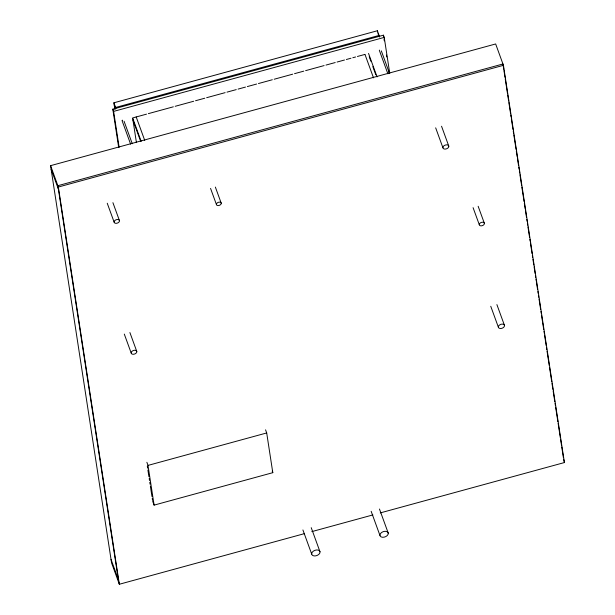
<?xml version="1.0" encoding="UTF-8"?>
<svg xmlns="http://www.w3.org/2000/svg" width="615" height="615" viewBox="0 0 615 615"><rect width="100%" height="100%" fill="white"/><g stroke="black" fill="none" stroke-linecap="round" stroke-linejoin="round"><path stroke-width="0.92" d="M114.928 109.501L113.898 102.797L377.395 30.75L379.655 36.977M115.804 108.794L115.605 107.471L379.094 35.424L379.294 36.746M118.618 147.008L112.806 109.17L383.422 35.178L384.229 37.407L389.749 73.346M119.141 147.346L113.621 111.4L384.229 37.407M146.516 114.144L132.64 117.934L141.173 141.388M148.369 113.637L173.345 106.81M175.19 106.303L193.694 101.244M195.547 100.737L204.795 98.208M206.648 97.7L225.144 92.642M226.996 92.135L236.252 89.606M238.097 89.098L245.5 87.076M247.353 86.569L256.601 84.04M258.454 83.54L272.33 79.742M274.175 79.235L292.679 74.177M294.531 73.669L303.779 71.14M305.632 70.64L324.128 65.574M325.981 65.075L335.229 62.546M337.082 62.038L344.485 60.016M346.33 59.509L350.957 58.241M352.81 57.733L355.585 56.98M357.43 56.472L364.833 54.451M304.41 533.643L119.341 584.25L111.569 562.894L50.576 165.666L495.659 43.965L503.431 65.328L564.424 462.549L380.285 512.902M119.341 584.25L58.348 187.029L503.431 65.328M266.695 432.952L272.799 472.674L154.104 505.123L148.007 465.401L266.695 432.952L265.565 429.831M311.805 531.621L372.882 514.924M478.155 206.271L484.374 223.345A2.645 1.699 -20 0 1 480.792 225.851A2.645 1.699 -20 0 1 480.338 222.914A2.645 1.699 -20 0 1 484.374 223.345M473.081 207.662L479.293 224.729M564.424 462.549L563.648 459.32M441.547 126.229L448.804 146.162A3.06 1.968 -20 0 1 444.653 149.076A3.06 1.968 -20 0 1 444.13 145.663A3.06 1.968 -20 0 1 448.804 146.162M435.666 127.835L442.923 147.769M496.897 304.594L504.492 325.473A3.198 2.053 -20 0 1 500.164 328.51A3.198 2.053 -20 0 1 499.618 324.951A3.198 2.053 -20 0 1 504.492 325.473M490.755 306.278L498.35 327.149M377.979 33.518L378.832 35.855M381.323 50.876L389.51 73.37M387.881 73.815L379.363 50.422A0.853 0.546 -20 0 1 379.432 50.115M368.531 53.436L377.072 76.89M369.231 56.718L370.868 61.231M372.836 66.643L375.796 74.761M364.972 54.412L373.513 77.859M379.463 509.02L388.25 533.151A4.328 2.783 -20 0 1 382.392 537.264A4.328 2.783 -20 0 1 381.646 532.452A4.328 2.783 -20 0 1 388.25 533.151M371.16 511.288L379.939 535.427M215.358 187.075L221.231 203.196A2.506 1.607 -20 0 1 217.833 205.579A2.506 1.607 -20 0 1 217.41 202.789A2.506 1.607 -20 0 1 221.231 203.196M210.553 188.39L216.418 204.511M311.221 527.678L320.008 551.816A4.328 2.783 -20 0 1 314.142 555.929A4.328 2.783 -20 0 1 313.404 551.109A4.328 2.783 -20 0 1 320.008 551.816M302.911 529.953L311.697 554.084M272.23 471.113L272.799 472.674M136.199 116.965L144.74 140.412M133.009 120.325L140.558 141.066M124.061 121.217L132.256 143.71M122.108 120.763L130.618 144.156M113.898 102.797L115.605 107.471M114.206 104.781L115.628 108.678M112.806 109.17L113.621 111.4M112.914 202.673L119.471 220.685A2.783 1.791 -20 0 1 115.697 223.33A2.783 1.791 -20 0 1 115.228 220.232A2.783 1.791 -20 0 1 119.471 220.685M107.241 203.234L114.129 222.146M129.903 332.546L136.799 351.503A2.921 1.876 -20 0 1 132.848 354.278A2.921 1.876 -20 0 1 132.348 351.027A2.921 1.876 -20 0 1 136.799 351.503M124.292 334.083L131.195 353.033M50.576 165.666L58.348 187.029M51.107 169.14L58.402 189.166M146.877 462.288L148.007 465.401M152.689 501.233L154.104 505.123M111.031 559.412L118.318 579.438M503.77 69.364L502.947 63.991L57.864 185.692L118.856 582.912M503.969 70.625L504.984 77.267M505.23 78.858L507.46 93.38M507.713 95.002L508.628 100.968M508.874 102.597L510.519 113.291M510.773 114.944L511.096 117.081M511.357 118.741L512.995 129.404M513.248 131.087L513.571 133.194M513.832 134.885L516.047 149.314M516.316 151.029L517.215 156.894M517.476 158.624L518.522 165.427M518.791 167.172L519.106 169.225M519.375 170.97L519.69 173.015M519.959 174.768L521.582 185.338M521.851 187.114L524.057 201.459M524.334 203.257L525.218 209.039M525.494 210.853L526.532 217.572M526.809 219.401L527.109 221.362M527.393 223.199L527.693 225.159M527.977 226.996L529.584 237.482M529.869 239.335L530.168 241.272M530.453 243.14L532.06 253.595M532.352 255.479L532.644 257.385M532.936 259.276L533.805 264.98M534.097 266.872L535.119 273.521M535.411 275.405L535.703 277.319M535.988 279.195L536.288 281.117M536.572 282.985L537.595 289.665M537.879 291.518L538.179 293.463M538.463 295.308L538.763 297.26M539.048 299.105L540.662 309.606M540.939 311.428L541.246 313.404M541.523 315.218L542.407 320.999M542.684 322.806L543.721 329.548M543.998 331.331L544.306 333.345M544.575 335.129L546.197 345.692M546.474 347.452L546.781 349.489M547.05 351.242L549.264 365.633M549.526 367.363L551.74 381.777M552.001 383.476L552.908 389.372M553.169 391.063L554.799 401.718M555.061 403.386L555.383 405.516M555.637 407.176L557.866 421.659M558.113 423.297L560.342 437.795M560.588 439.41L561.51 445.398M561.756 446.997L563.402 457.737M383.422 35.178L383.714 37.069M383.998 38.96L384.29 40.859M386.474 55.042L386.758 56.934M388.941 71.125L389.226 73.016M377.395 30.75L377.595 32.072M132.763 118.733L136.43 142.626M147.316 466.239L147.608 468.13M147.9 470.021L148.915 476.64M149.207 478.532L149.491 480.423M149.783 482.314L150.075 484.205M150.368 486.096L151.967 496.505M152.251 498.396L152.543 500.287M122.17 120.455A0.853 0.546 -20 0 1 122.439 120.179"/></g></svg>
